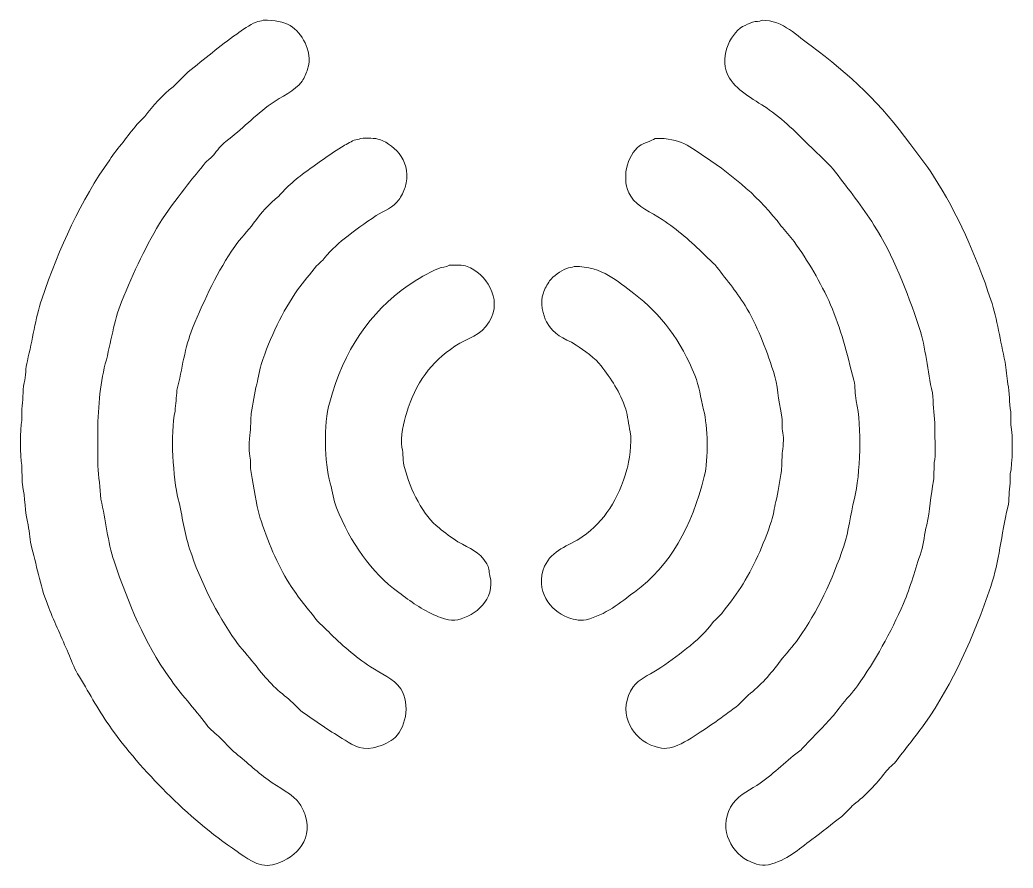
# Model space of a CAD drawing. Header units: inches. Extents: x 5.28 to 8.28, y 9.55 to 12.11.
import ezdxf

# ---------------------------------------------------------------- set-up
doc = ezdxf.new("R2010")
doc.units = ezdxf.units.IN
doc.header["$MEASUREMENT"] = 0
doc.layers.add('Layer 1', color=7, linetype='Continuous')

# ---------------------------------------------------------------- blocks, each defined once
blk = doc.blocks.new('block 2')
at = {"layer": 'Layer 1', "lineweight": 0}
for points, knots in [([(6.0118, 12.1116), (6.0832, 12.1126), (6.1157, 12.0895), (6.1391, 12.0431), (6.1485, 12.0247), (6.1561, 11.9895), (6.1467, 11.9633), (6.1426, 11.9516), (6.1367, 11.9371), (6.1296, 11.9272), (6.1082, 11.8971), (6.0668, 11.8801), (6.0365, 11.8588), (5.9877, 11.8244), (5.9468, 11.7803), (5.8997, 11.7447), (5.8856, 11.7341), (5.8724, 11.7171), (5.8616, 11.7029), (5.8534, 11.6953), (5.8452, 11.6877), (5.8369, 11.6801), (5.8196, 11.6572), (5.8009, 11.6368), (5.7837, 11.6136), (5.7588, 11.5799), (5.7304, 11.5469), (5.7077, 11.5109), (5.6589, 11.4339), (5.6208, 11.3495), (5.5841, 11.26), (5.5599, 11.2009), (5.5524, 11.1387), (5.5347, 11.0718), (5.5177, 11.0076), (5.5119, 10.9322), (5.5119, 10.8533), (5.5119, 10.8235), (5.5119, 10.7937), (5.5119, 10.7639), (5.5151, 10.7303), (5.5182, 10.6968), (5.5214, 10.6632), (5.5365, 10.5985), (5.5416, 10.5342), (5.5613, 10.475), (5.6043, 10.3458), (5.6556, 10.2267), (5.7267, 10.1253), (5.7621, 10.0747), (5.8039, 10.0295), (5.8407, 9.9808), (5.8515, 9.9666), (5.8689, 9.9525), (5.8825, 9.9409), (5.8958, 9.927), (5.9092, 9.913), (5.9225, 9.8991), (5.9583, 9.872), (5.9904, 9.8399), (6.027, 9.8135), (6.059, 9.7905), (6.1015, 9.7717), (6.1239, 9.7394), (6.13, 9.7307), (6.1358, 9.7175), (6.1391, 9.7071), (6.1659, 9.6242), (6.0995, 9.5705), (6.0403, 9.5569), (5.9954, 9.5467), (5.9562, 9.5819), (5.9339, 9.5968), (5.8546, 9.6499), (5.7851, 9.7095), (5.7191, 9.7755), (5.6565, 9.8381), (5.5977, 9.9055), (5.5461, 9.9789), (5.5114, 10.0283), (5.4828, 10.0826), (5.4511, 10.1348), (5.439, 10.1546), (5.4321, 10.1757), (5.4226, 10.1975), (5.4033, 10.2412), (5.3825, 10.2883), (5.3636, 10.3343), (5.3405, 10.3907), (5.3293, 10.4541), (5.3123, 10.5149), (5.3056, 10.5389), (5.307, 10.5604), (5.3009, 10.5852), (5.2918, 10.6223), (5.2926, 10.6674), (5.2838, 10.7069), (5.2832, 10.7265), (5.2825, 10.7462), (5.2819, 10.7658), (5.2765, 10.7915), (5.2763, 10.8752), (5.2819, 10.9008), (5.2819, 10.9122), (5.2819, 10.9236), (5.2819, 10.935), (5.2876, 10.9602), (5.2834, 10.9884), (5.2895, 11.0148), (5.2944, 11.0358), (5.2934, 11.0589), (5.299, 11.0813), (5.3149, 11.1444), (5.323, 11.2084), (5.3427, 11.2676), (5.3953, 11.4252), (5.4614, 11.5661), (5.548, 11.6896), (5.5736, 11.7261), (5.6029, 11.7603), (5.6297, 11.796), (5.638, 11.8043), (5.6462, 11.8125), (5.6544, 11.8207), (5.6787, 11.8528), (5.7079, 11.8858), (5.74, 11.9101), (5.7552, 11.9253), (5.7704, 11.9405), (5.7856, 11.9557), (5.8348, 11.9929), (5.8811, 12.0341), (5.932, 12.0697), (5.9499, 12.0823), (5.9706, 12.0974), (5.9909, 12.1058), (5.998, 12.1088), (6.0062, 12.1076), (6.0118, 12.1116)], [0, 0, 0, 0, 1, 1, 1, 2, 2, 2, 3, 3, 3, 4, 4, 4, 5, 5, 5, 6, 6, 6, 7, 7, 7, 8, 8, 8, 9, 9, 9, 10, 10, 10, 11, 11, 11, 12, 12, 12, 13, 13, 13, 14, 14, 14, 15, 15, 15, 16, 16, 16, 17, 17, 17, 18, 18, 18, 19, 19, 19, 20, 20, 20, 21, 21, 21, 22, 22, 22, 23, 23, 23, 24, 24, 24, 25, 25, 25, 26, 26, 26, 27, 27, 27, 28, 28, 28, 29, 29, 29, 30, 30, 30, 31, 31, 31, 32, 32, 32, 33, 33, 33, 34, 34, 34, 35, 35, 35, 36, 36, 36, 37, 37, 37, 38, 38, 38, 39, 39, 39, 40, 40, 40, 41, 41, 41, 42, 42, 42, 43, 43, 43, 44, 44, 44, 45, 45, 45, 46, 46, 46, 46]), ([(7.521, 12.1116), (7.5843, 12.1118), (7.6307, 12.0614), (7.6693, 12.0336), (7.7831, 11.9515), (7.8858, 11.853), (7.9677, 11.739), (7.9911, 11.7065), (8.0182, 11.6745), (8.0399, 11.6402), (8.1109, 11.5279), (8.1672, 11.4036), (8.2129, 11.2657), (8.2328, 11.2057), (8.2406, 11.1415), (8.2566, 11.0775), (8.2591, 11.0554), (8.2617, 11.0332), (8.2642, 11.011), (8.2699, 10.9858), (8.2678, 10.9536), (8.2737, 10.9274), (8.2737, 10.9141), (8.2737, 10.9008), (8.2737, 10.8875), (8.2803, 10.8562), (8.2783, 10.7687), (8.2718, 10.7392), (8.2718, 10.7297), (8.2718, 10.7202), (8.2718, 10.7107), (8.2667, 10.6881), (8.2698, 10.6624), (8.2642, 10.6385), (8.2446, 10.5556), (8.238, 10.4743), (8.2129, 10.399), (8.1615, 10.2451), (8.098, 10.1054), (8.0133, 9.9846), (7.9869, 9.9469), (7.9573, 9.9112), (7.9297, 9.8744), (7.9194, 9.8607), (7.9038, 9.8499), (7.8935, 9.8363), (7.8671, 9.8014), (7.8335, 9.7658), (7.7985, 9.7394), (7.7865, 9.7274), (7.7744, 9.7153), (7.7624, 9.7033), (7.7315, 9.68), (7.7029, 9.6558), (7.6712, 9.633), (7.6304, 9.6036), (7.5977, 9.57), (7.54, 9.5569), (7.5157, 9.5514), (7.4909, 9.5632), (7.4773, 9.5702), (7.4217, 9.5991), (7.3859, 9.6768), (7.4336, 9.7432), (7.4528, 9.7699), (7.4882, 9.785), (7.5153, 9.804), (7.5589, 9.8347), (7.5966, 9.8729), (7.6388, 9.9048), (7.649, 9.9155), (7.6591, 9.9263), (7.6693, 9.9371), (7.7009, 9.9687), (7.7315, 9.9996), (7.7586, 10.0359), (7.7744, 10.0571), (7.7946, 10.0769), (7.8099, 10.0986), (7.8632, 10.1743), (7.9099, 10.2582), (7.9487, 10.3476), (7.9701, 10.3971), (7.9848, 10.4508), (8.0019, 10.5035), (8.0107, 10.5307), (8.0114, 10.5569), (8.019, 10.5852), (8.0298, 10.6258), (8.03, 10.6744), (8.0399, 10.7183), (8.0405, 10.7367), (8.0412, 10.755), (8.0418, 10.7734), (8.0469, 10.7974), (8.0437, 10.8316), (8.0437, 10.859), (8.0437, 10.8704), (8.0437, 10.8818), (8.0437, 10.8932), (8.0412, 10.9236), (8.0386, 10.954), (8.0361, 10.9844), (8.0203, 11.0524), (8.0167, 11.1199), (7.9962, 11.1821), (7.9591, 11.2947), (7.9172, 11.3999), (7.8593, 11.4919), (7.8239, 11.5481), (7.7827, 11.5994), (7.7434, 11.6516), (7.7252, 11.6757), (7.7001, 11.6967), (7.6788, 11.7181), (7.6363, 11.7605), (7.593, 11.8043), (7.5438, 11.8397), (7.5038, 11.8686), (7.4479, 11.8939), (7.4222, 11.9367), (7.3875, 11.9941), (7.4222, 12.0677), (7.4621, 12.0925), (7.4722, 12.097), (7.4824, 12.1014), (7.4925, 12.1058), (7.5024, 12.1089), (7.5132, 12.1066), (7.521, 12.1116)], [0, 0, 0, 0, 1, 1, 1, 2, 2, 2, 3, 3, 3, 4, 4, 4, 5, 5, 5, 6, 6, 6, 7, 7, 7, 8, 8, 8, 9, 9, 9, 10, 10, 10, 11, 11, 11, 12, 12, 12, 13, 13, 13, 14, 14, 14, 15, 15, 15, 16, 16, 16, 17, 17, 17, 18, 18, 18, 19, 19, 19, 20, 20, 20, 21, 21, 21, 22, 22, 22, 23, 23, 23, 24, 24, 24, 25, 25, 25, 26, 26, 26, 27, 27, 27, 28, 28, 28, 29, 29, 29, 30, 30, 30, 31, 31, 31, 32, 32, 32, 33, 33, 33, 34, 34, 34, 35, 35, 35, 36, 36, 36, 37, 37, 37, 38, 38, 38, 39, 39, 39, 40, 40, 40, 41, 41, 41, 42, 42, 42, 43, 43, 43, 43]), ([(6.3064, 11.7542), (6.3269, 11.7545), (6.3497, 11.7561), (6.3653, 11.7504), (6.4116, 11.7335), (6.4648, 11.6779), (6.4414, 11.606), (6.4372, 11.5931), (6.4299, 11.5784), (6.4224, 11.5679), (6.406, 11.5454), (6.378, 11.5355), (6.3539, 11.5204), (6.32, 11.4991), (6.2887, 11.4739), (6.257, 11.4501), (6.2365, 11.4347), (6.2079, 11.4061), (6.1924, 11.3855), (6.186, 11.3798), (6.1797, 11.3741), (6.1734, 11.3684), (6.1549, 11.3439), (6.1339, 11.3211), (6.1163, 11.2961), (6.0702, 11.2304), (6.0338, 11.1534), (6.0061, 11.0699), (5.9995, 11.05), (5.9987, 11.0323), (5.9928, 11.011), (5.9854, 10.9842), (5.9824, 10.951), (5.9757, 10.9217), (5.975, 10.9052), (5.9744, 10.8887), (5.9738, 10.8723), (5.9705, 10.8567), (5.9678, 10.8106), (5.9719, 10.7924), (5.9752, 10.7777), (5.9719, 10.7594), (5.9757, 10.743), (5.9862, 10.6969), (5.9884, 10.6504), (6.0023, 10.6081), (6.0262, 10.5353), (6.054, 10.4663), (6.0916, 10.4066), (6.1171, 10.3661), (6.1487, 10.3301), (6.1772, 10.2925), (6.1879, 10.2824), (6.1987, 10.2723), (6.2095, 10.2621), (6.2484, 10.2232), (6.29, 10.1867), (6.3368, 10.1557), (6.3688, 10.1345), (6.4071, 10.1212), (6.4281, 10.0891), (6.4588, 10.0421), (6.4424, 9.9646), (6.4053, 9.9371), (6.3882, 9.9244), (6.3687, 9.9161), (6.3444, 9.9105), (6.3038, 9.9011), (6.2722, 9.926), (6.2513, 9.939), (6.2092, 9.9651), (6.1703, 9.9901), (6.1315, 10.0188), (6.1146, 10.0314), (6.1007, 10.0499), (6.084, 10.0625), (6.047, 10.0906), (6.0131, 10.1279), (5.9852, 10.1652), (5.9674, 10.1888), (5.9454, 10.211), (5.9282, 10.2355), (5.8714, 10.3163), (5.8234, 10.4108), (5.7894, 10.513), (5.7732, 10.5619), (5.7684, 10.6091), (5.7552, 10.6632), (5.7402, 10.7246), (5.7301, 10.8597), (5.7457, 10.9293), (5.7476, 10.9502), (5.7495, 10.9711), (5.7514, 10.992), (5.7673, 11.057), (5.7752, 11.1225), (5.7989, 11.1802), (5.8356, 11.2695), (5.8744, 11.3533), (5.9263, 11.4273), (5.9435, 11.4518), (5.9655, 11.474), (5.9833, 11.4976), (6.0053, 11.5269), (6.0301, 11.5572), (6.0593, 11.5793), (6.065, 11.5857), (6.0707, 11.592), (6.0764, 11.5983), (6.0906, 11.6124), (6.1081, 11.6283), (6.1239, 11.6402), (6.1645, 11.6705), (6.2059, 11.7005), (6.2494, 11.7276), (6.2612, 11.7349), (6.2752, 11.7433), (6.2874, 11.7485), (6.2941, 11.7513), (6.3011, 11.7504), (6.3064, 11.7542)], [0, 0, 0, 0, 1, 1, 1, 2, 2, 2, 3, 3, 3, 4, 4, 4, 5, 5, 5, 6, 6, 6, 7, 7, 7, 8, 8, 8, 9, 9, 9, 10, 10, 10, 11, 11, 11, 12, 12, 12, 13, 13, 13, 14, 14, 14, 15, 15, 15, 16, 16, 16, 17, 17, 17, 18, 18, 18, 19, 19, 19, 20, 20, 20, 21, 21, 21, 22, 22, 22, 23, 23, 23, 24, 24, 24, 25, 25, 25, 26, 26, 26, 27, 27, 27, 28, 28, 28, 29, 29, 29, 30, 30, 30, 31, 31, 31, 32, 32, 32, 33, 33, 33, 34, 34, 34, 35, 35, 35, 36, 36, 36, 37, 37, 37, 38, 38, 38, 39, 39, 39, 40, 40, 40, 40]), ([(7.1979, 11.7542), (7.2756, 11.7558), (7.3054, 11.7269), (7.3499, 11.6972), (7.4366, 11.6393), (7.5163, 11.5727), (7.578, 11.49), (7.59, 11.4739), (7.6062, 11.4591), (7.6179, 11.4425), (7.6592, 11.384), (7.6981, 11.319), (7.7282, 11.2505), (7.7592, 11.18), (7.7774, 11.1041), (7.7985, 11.0224), (7.8041, 11.0009), (7.801, 10.9821), (7.8061, 10.9597), (7.8235, 10.8831), (7.8183, 10.7369), (7.8004, 10.6651), (7.7876, 10.6135), (7.7837, 10.5673), (7.7681, 10.5206), (7.7338, 10.4179), (7.6883, 10.3223), (7.6312, 10.2412), (7.6146, 10.2175), (7.5932, 10.1957), (7.5761, 10.1728), (7.5483, 10.1356), (7.5162, 10.0981), (7.4792, 10.0701), (7.469, 10.06), (7.4589, 10.0499), (7.4488, 10.0397), (7.4082, 10.0091), (7.3694, 9.9801), (7.3252, 9.9523), (7.2992, 9.9359), (7.2766, 9.9189), (7.2416, 9.9105), (7.2195, 9.9051), (7.1955, 9.9145), (7.1827, 9.92), (7.1217, 9.946), (7.0826, 10.0255), (7.1313, 10.0948), (7.1488, 10.1196), (7.1775, 10.1298), (7.2036, 10.1462), (7.2345, 10.1656), (7.2638, 10.189), (7.2929, 10.2108), (7.3222, 10.2327), (7.3526, 10.2633), (7.3746, 10.2925), (7.3829, 10.3008), (7.3911, 10.309), (7.3993, 10.3172), (7.4185, 10.3427), (7.4394, 10.3683), (7.4564, 10.3952), (7.4944, 10.4553), (7.5252, 10.5234), (7.5495, 10.5966), (7.5562, 10.6169), (7.5569, 10.6343), (7.5628, 10.6556), (7.5706, 10.6837), (7.5728, 10.7179), (7.5799, 10.7487), (7.5806, 10.7664), (7.5812, 10.7842), (7.5818, 10.8019), (7.5848, 10.8157), (7.5875, 10.846), (7.5837, 10.8628), (7.58, 10.8792), (7.5841, 10.8998), (7.5799, 10.9179), (7.5697, 10.9622), (7.5688, 11.0079), (7.5552, 11.049), (7.5317, 11.1205), (7.5063, 11.1896), (7.4697, 11.2486), (7.4423, 11.2926), (7.4091, 11.3316), (7.3784, 11.3722), (7.3677, 11.3823), (7.3569, 11.3924), (7.3461, 11.4026), (7.3071, 11.4416), (7.2656, 11.4778), (7.2188, 11.509), (7.1854, 11.5313), (7.145, 11.5451), (7.1237, 11.5793), (7.0928, 11.6291), (7.1123, 11.7032), (7.1503, 11.7314), (7.1638, 11.7413), (7.1859, 11.7452), (7.1979, 11.7542)], [0, 0, 0, 0, 1, 1, 1, 2, 2, 2, 3, 3, 3, 4, 4, 4, 5, 5, 5, 6, 6, 6, 7, 7, 7, 8, 8, 8, 9, 9, 9, 10, 10, 10, 11, 11, 11, 12, 12, 12, 13, 13, 13, 14, 14, 14, 15, 15, 15, 16, 16, 16, 17, 17, 17, 18, 18, 18, 19, 19, 19, 20, 20, 20, 21, 21, 21, 22, 22, 22, 23, 23, 23, 24, 24, 24, 25, 25, 25, 26, 26, 26, 27, 27, 27, 28, 28, 28, 29, 29, 29, 30, 30, 30, 31, 31, 31, 32, 32, 32, 33, 33, 33, 34, 34, 34, 35, 35, 35, 35]), ([(6.5744, 11.3703), (6.5939, 11.3704), (6.6146, 11.3719), (6.6295, 11.3665), (6.6831, 11.347), (6.7388, 11.2699), (6.6961, 11.1992), (6.6702, 11.1563), (6.6319, 11.1517), (6.5915, 11.1251), (6.5194, 11.0774), (6.4732, 11.0143), (6.4452, 10.9217), (6.4387, 10.9003), (6.4254, 10.849), (6.4319, 10.819), (6.4361, 10.7994), (6.4342, 10.7774), (6.4395, 10.7582), (6.4581, 10.6904), (6.4955, 10.6123), (6.544, 10.5757), (6.5626, 10.5617), (6.581, 10.5461), (6.601, 10.5339), (6.6382, 10.5113), (6.666, 10.506), (6.6885, 10.4674), (6.6949, 10.4564), (6.6945, 10.4454), (6.698, 10.4313), (6.7158, 10.3585), (6.6533, 10.3103), (6.601, 10.2982), (6.5752, 10.2923), (6.5509, 10.3034), (6.5364, 10.3096), (6.492, 10.3289), (6.4582, 10.3534), (6.4224, 10.38), (6.3371, 10.4431), (6.277, 10.531), (6.2342, 10.6366), (6.2244, 10.6606), (6.2225, 10.6838), (6.2152, 10.7107), (6.1972, 10.7761), (6.1943, 10.8875), (6.2133, 10.9559), (6.2568, 11.113), (6.3333, 11.2272), (6.4509, 11.3094), (6.4779, 11.3283), (6.5112, 11.3477), (6.5421, 11.3608), (6.5524, 11.3651), (6.5658, 11.3642), (6.5744, 11.3703)], [0, 0, 0, 0, 1, 1, 1, 2, 2, 2, 3, 3, 3, 4, 4, 4, 5, 5, 5, 6, 6, 6, 7, 7, 7, 8, 8, 8, 9, 9, 9, 10, 10, 10, 11, 11, 11, 12, 12, 12, 13, 13, 13, 14, 14, 14, 15, 15, 15, 16, 16, 16, 17, 17, 17, 18, 18, 18, 19, 19, 19, 19]), ([(6.9527, 11.3665), (7.0393, 11.3671), (7.0835, 11.3216), (7.1332, 11.2847), (7.2151, 11.2241), (7.2765, 11.1387), (7.3176, 11.0376), (7.3312, 11.0042), (7.3349, 10.9714), (7.3442, 10.9331), (7.3568, 10.8812), (7.3599, 10.7862), (7.3461, 10.7316), (7.3074, 10.5779), (7.245, 10.4631), (7.1351, 10.3819), (7.0927, 10.3505), (7.048, 10.312), (6.9888, 10.2982), (6.9677, 10.2933), (6.9443, 10.3011), (6.9318, 10.3058), (6.8816, 10.325), (6.8317, 10.3864), (6.8633, 10.4598), (6.8847, 10.5093), (6.9359, 10.52), (6.9774, 10.5491), (7.0456, 10.597), (7.0854, 10.6621), (7.1123, 10.7525), (7.1188, 10.7742), (7.1288, 10.8347), (7.1218, 10.8666), (7.1168, 10.8897), (7.1156, 10.9133), (7.1085, 10.935), (7.0916, 10.9868), (7.0638, 11.0272), (7.0344, 11.0661), (7.0183, 11.0875), (6.9816, 11.1144), (6.9584, 11.1289), (6.9189, 11.1533), (6.8918, 11.1561), (6.869, 11.1992), (6.8587, 11.2188), (6.8489, 11.2572), (6.8595, 11.2866), (6.8637, 11.2982), (6.8714, 11.3129), (6.8785, 11.3227), (6.8895, 11.3378), (6.9118, 11.3533), (6.9299, 11.3608), (6.9372, 11.3638), (6.9466, 11.3624), (6.9527, 11.3665)], [0, 0, 0, 0, 1, 1, 1, 2, 2, 2, 3, 3, 3, 4, 4, 4, 5, 5, 5, 6, 6, 6, 7, 7, 7, 8, 8, 8, 9, 9, 9, 10, 10, 10, 11, 11, 11, 12, 12, 12, 13, 13, 13, 14, 14, 14, 15, 15, 15, 16, 16, 16, 17, 17, 17, 18, 18, 18, 19, 19, 19, 19])]:
    blk.add_open_spline(points, degree=3, knots=knots, dxfattribs=at)

msp = doc.modelspace()

# ---------------------------------------------------------------- block references
at = {"layer": 'Layer 1'}
msp.add_blockref('block 2', (0, 0), dxfattribs=at)

doc.saveas('drawing.dxf')
